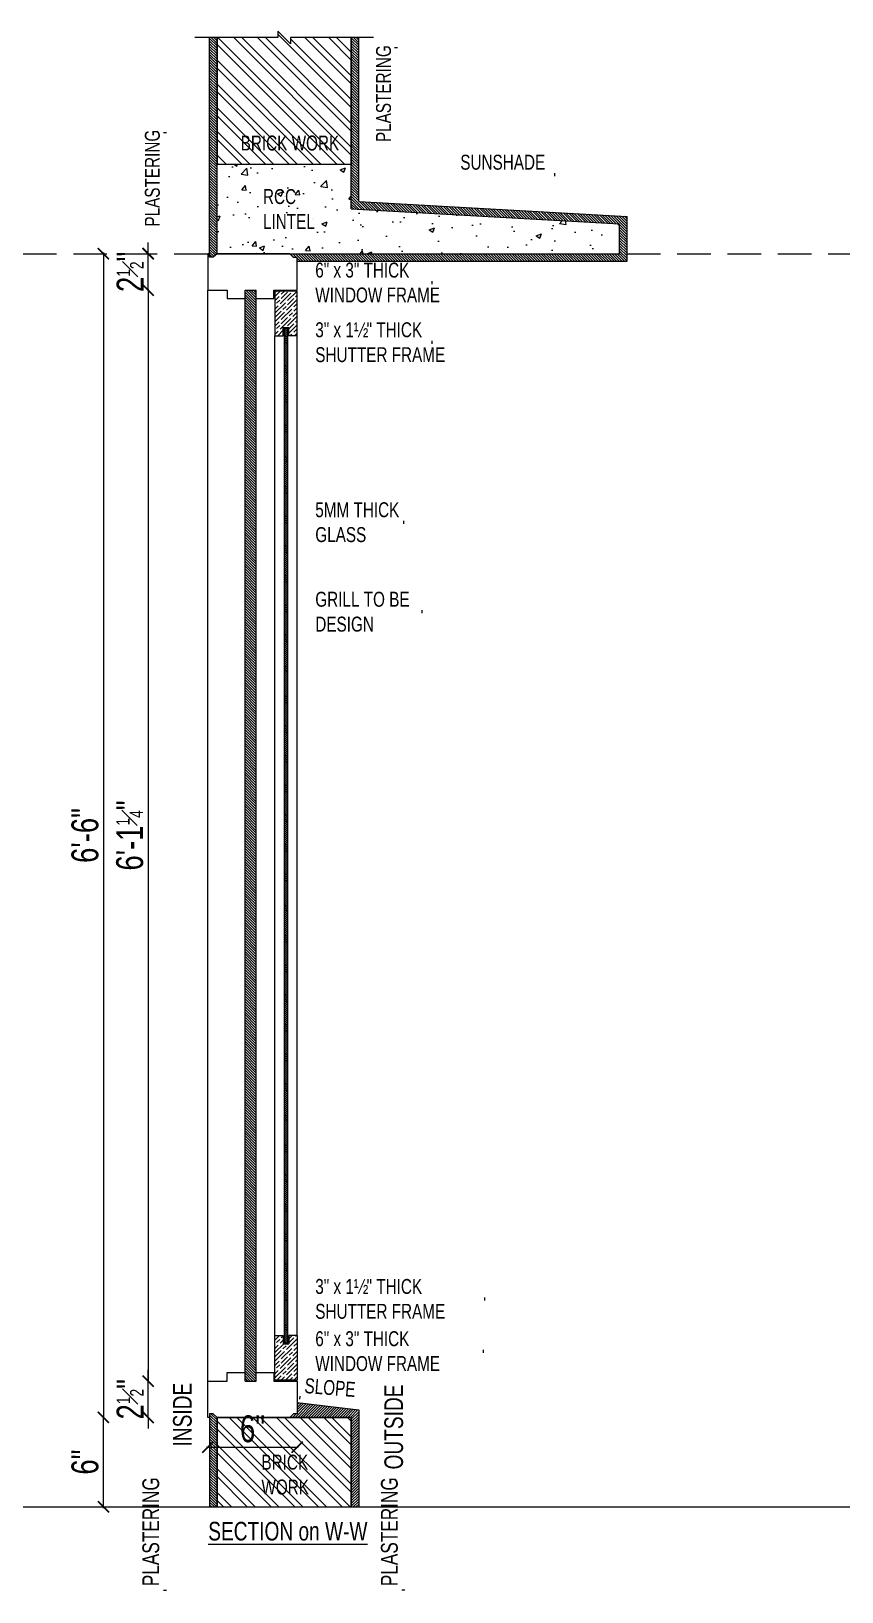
# Model space of a CAD drawing. Header units: inches. Extents: x 3365147 to 3374664, y 1380917 to 1384908.
# Drawn here: x 3372683.1 to 3372737.5, y 1381414.8 to 1381519.4 of the extents above; entities that cross this region are included whole.
import ezdxf

# ---------------------------------------------------------------- set-up
doc = ezdxf.new("R2010")
doc.units = ezdxf.units.IN
doc.header["$LTSCALE"] = 18
doc.header["$MEASUREMENT"] = 0
doc.header["$PDSIZE"] = -1
doc.linetypes.add('CONTINOUS', pattern=[0])
doc.linetypes.add('HIDDEN2', pattern=[0.1875, 0.125, -0.0625])
for name, color, linetype, lineweight in [('CONCRETE-00_BC', 46, 'Continuous', 25), ('CONCRETE-HATCH_BC', 43, 'Continuous', 5), ('DIM-03_BC', 1, 'Continuous', 9), ('FLOOR FINISHED LEVEL_BC', 1, 'Continuous', 20), ('GLASS-00_BC', 140, 'Continuous', 18), ('GLASS-HATCH_BC', 141, 'Continuous', 5), ('GRILL-00_BC', 150, 'CONTINOUS', 18), ('GRILL-HATCH_BC', 252, 'CONTINOUS', 5), ('LINTEL-00_BC', 41, 'HIDDEN2', 13), ('PLASTERING BAND HATCH_BC', 252, 'Continuous', 5), ('PLASTERING BAND-00_BC', 1, 'Continuous', 15), ('TEXT ARROW_BC', 4, 'Continuous', 13), ('TEXT-HEADING_BC', 2, 'Continuous', 25), ('TEXT_BC', 3, 'CONTINOUS', 18), ('TITLE TEXT-01_BC', 1, 'Continuous', 20), ('WALL-00_BC', 7, 'Continuous', 30), ('WALL-9 inch BRICK HATCH_BC', 22, 'Continuous', 0), ('WALL-ZIGZAG LINE_BC', 3, 'Continuous', 13), ('WINDOWS-00_BC', 30, 'Continuous', 18), ('WINDOWS-SHUTTER_BC', 40, 'Continuous', 9), ('WINDOWS-THIN_BC', 252, 'Continuous', 5)]:
    doc.layers.add(name, color=color, linetype=linetype, lineweight=lineweight)
doc.styles.add('BC-TEXT_GENERAL', font='swisscl.ttf')
doc.styles.add('BC_ROOM _DIM', font='swisscl.ttf')
doc.dimstyles.new('BC-RD2', dxfattribs={"dimscale": 0.8, "dimtxt": 6, "dimasz": 2.5, "dimexe": 4.5, "dimexo": 0, "dimgap": 1, "dimtad": 1, "dimdec": 4, "dimzin": 3, "dimdsep": 46, "dimlunit": 4, "dimtxsty": 'BC_ROOM _DIM', "dimblk": 'ARCHTICK', "dimcen": 0.0625, "dimdle": 0.25, "dimse1": 1, "dimse2": 1, "dimclrd": 8, "dimclre": 4, "dimclrt": 256, "dimadec": 0, "dimazin": 0, "dimtfac": 0.5, "dimtdec": 4, "dimtix": 1, "dimtofl": 0, "dimtmove": 2, "dimatfit": 2, "dimfxl": 0, "dimfrac": 1, "dimtolj": 1, "dimtzin": 1, "dimarcsym": 0})

# ---------------------------------------------------------------- blocks, each defined once
blk = doc.blocks.new('ARCHTICK')
at = {"color": 0, "const_width": 0.15}
blk.add_lwpolyline([(-0.5, -0.5), (0.5, 0.5)], dxfattribs=at)
blk = doc.blocks.new('*D1667')
at = {"layer": 'Defpoints', "color": 0, "transparency": 16777216}
for p in [(3372694.99, 1381426.46), (3372700.99, 1381426.71), (3372700.99, 1381424.46)]:
    blk.add_point(p, dxfattribs=at)
at = {"layer": 'DIM-03_BC', "color": 254, "lineweight": -2, "transparency": 16777216}
blk.add_line((3372694.91, 1381424.46), (3372701.06, 1381424.46), dxfattribs=at)
at = {"layer": 'DIM-03_BC', "color": 254, "lineweight": -2, "transparency": 16777216, "xscale": 0.75, "yscale": 0.75, "zscale": 0.75, "rotation": 180}
blk.add_blockref('ARCHTICK', (3372694.99, 1381424.46), dxfattribs=at)
at = {"layer": 'DIM-03_BC', "color": 254, "lineweight": -2, "transparency": 16777216, "xscale": 0.75, "yscale": 0.75, "zscale": 0.75}
blk.add_blockref('ARCHTICK', (3372700.99, 1381424.46), dxfattribs=at)
at = {"layer": 'DIM-03_BC', "transparency": 16777216, "insert": (3372697.99, 1381425.68), "char_height": 1.8, "attachment_point": 5, "style": 'BC_ROOM _DIM'}
blk.add_mtext('\\A1;6"', dxfattribs=at)
blk = doc.blocks.new('_ArchTick')
at = {"color": 0, "linetype": 'ByBlock', "const_width": 0.15}
blk.add_lwpolyline([(-0.5, -0.5), (0.5, 0.5)], dxfattribs=at)
blk = doc.blocks.new('*D1668')
at = {"layer": 'Defpoints', "color": 0, "transparency": 16777216}
for p in [(3372694.99, 1381504.46), (3372687.99, 1381426.46), (3372694.99, 1381426.46)]:
    blk.add_point(p, dxfattribs=at)
at = {"layer": 'DIM-03_BC', "color": 254, "lineweight": -2, "transparency": 16777216}
blk.add_line((3372687.99, 1381504.53), (3372687.99, 1381426.38), dxfattribs=at)
at = {"layer": 'DIM-03_BC', "color": 254, "lineweight": -2, "transparency": 16777216, "xscale": 0.75, "yscale": 0.75, "zscale": 0.75}
for p, rotation in [((3372687.99, 1381504.46), 90), ((3372687.99, 1381426.46), 270)]:
    blk.add_blockref('ARCHTICK', p, dxfattribs=dict(at, rotation=rotation))
at = {"layer": 'DIM-03_BC', "transparency": 16777216, "insert": (3372686.76, 1381465.46), "char_height": 1.8, "attachment_point": 5, "rotation": 90, "style": 'BC_ROOM _DIM'}
blk.add_mtext('\\A1;6\'-6"', dxfattribs=at)
blk = doc.blocks.new('*D1669')
at = {"layer": 'Defpoints', "color": 0, "transparency": 16777216}
for p in [(3372694.99, 1381502.02), (3372690.99, 1381428.89), (3372694.99, 1381428.89)]:
    blk.add_point(p, dxfattribs=at)
at = {"layer": 'DIM-03_BC', "color": 254, "lineweight": -2, "transparency": 16777216}
blk.add_line((3372690.99, 1381502.09), (3372690.99, 1381428.82), dxfattribs=at)
at = {"layer": 'DIM-03_BC', "color": 254, "lineweight": -2, "transparency": 16777216, "xscale": 0.75, "yscale": 0.75, "zscale": 0.75}
for p, rotation in [((3372690.99, 1381502.02), 90), ((3372690.99, 1381428.89), 270)]:
    blk.add_blockref('ARCHTICK', p, dxfattribs=dict(at, rotation=rotation))
at = {"layer": 'DIM-03_BC', "transparency": 16777216, "insert": (3372689.76, 1381465.46), "char_height": 1.8, "attachment_point": 5, "rotation": 90, "style": 'BC_ROOM _DIM'}
blk.add_mtext('\\A1;6\'-1{\\H0.5x;\\S1#4;}"', dxfattribs=at)
blk = doc.blocks.new('*D1670')
at = {"layer": 'Defpoints', "color": 0, "transparency": 16777216}
for p in [(3372690.99, 1381504.46), (3372694.99, 1381504.46), (3372694.99, 1381502.02)]:
    blk.add_point(p, dxfattribs=at)
at = {"layer": 'DIM-03_BC', "color": 254, "lineweight": -2, "transparency": 16777216}
for p, q in [((3372690.99, 1381504.46), (3372690.99, 1381505.21)), ((3372690.99, 1381502.02), (3372690.99, 1381504.46)), ((3372690.99, 1381502.02), (3372690.99, 1381501.27))]:
    blk.add_line(p, q, dxfattribs=at)
at = {"layer": 'DIM-03_BC', "color": 254, "lineweight": -2, "transparency": 16777216, "xscale": 0.75, "yscale": 0.75, "zscale": 0.75}
for p, rotation in [((3372690.99, 1381504.46), 270), ((3372690.99, 1381502.02), 90)]:
    blk.add_blockref('ARCHTICK', p, dxfattribs=dict(at, rotation=rotation))
at = {"layer": 'DIM-03_BC', "transparency": 16777216, "insert": (3372689.78, 1381503.24), "char_height": 1.8, "attachment_point": 5, "rotation": 90, "style": 'BC_ROOM _DIM'}
blk.add_mtext('\\A1;2{\\H0.5x;\\S1#2;}"', dxfattribs=at)
blk = doc.blocks.new('*D1671')
at = {"layer": 'Defpoints', "color": 0, "transparency": 16777216}
for p in [(3372690.99, 1381428.89), (3372694.99, 1381428.89), (3372694.99, 1381426.46)]:
    blk.add_point(p, dxfattribs=at)
at = {"layer": 'DIM-03_BC', "color": 254, "lineweight": -2, "transparency": 16777216}
for p, q in [((3372690.99, 1381428.89), (3372690.99, 1381429.64)), ((3372690.99, 1381426.46), (3372690.99, 1381428.89)), ((3372690.99, 1381426.46), (3372690.99, 1381425.71))]:
    blk.add_line(p, q, dxfattribs=at)
at = {"layer": 'DIM-03_BC', "color": 254, "lineweight": -2, "transparency": 16777216, "xscale": 0.75, "yscale": 0.75, "zscale": 0.75}
for p, rotation in [((3372690.99, 1381428.89), 270), ((3372690.99, 1381426.46), 90)]:
    blk.add_blockref('ARCHTICK', p, dxfattribs=dict(at, rotation=rotation))
at = {"layer": 'DIM-03_BC', "transparency": 16777216, "insert": (3372689.78, 1381427.67), "char_height": 1.8, "attachment_point": 5, "rotation": 90, "style": 'BC_ROOM _DIM'}
blk.add_mtext('\\A1;2{\\H0.5x;\\S1#2;}"', dxfattribs=at)
blk = doc.blocks.new('*D1672')
at = {"layer": 'Defpoints', "color": 0, "transparency": 16777216}
for p in [(3372687.99, 1381426.46), (3372694.99, 1381426.46), (3372694.99, 1381420.46)]:
    blk.add_point(p, dxfattribs=at)
at = {"layer": 'DIM-03_BC', "color": 254, "lineweight": -2, "transparency": 16777216}
blk.add_line((3372687.99, 1381420.38), (3372687.99, 1381426.53), dxfattribs=at)
at = {"layer": 'DIM-03_BC', "color": 254, "lineweight": -2, "transparency": 16777216, "xscale": 0.75, "yscale": 0.75, "zscale": 0.75}
for p, rotation in [((3372687.99, 1381426.46), 90), ((3372687.99, 1381420.46), 270)]:
    blk.add_blockref('ARCHTICK', p, dxfattribs=dict(at, rotation=rotation))
at = {"layer": 'DIM-03_BC', "transparency": 16777216, "insert": (3372686.76, 1381423.46), "char_height": 1.8, "attachment_point": 5, "rotation": 90, "style": 'BC_ROOM _DIM'}
blk.add_mtext('\\A1;6"', dxfattribs=at)

msp = doc.modelspace()

# ---------------------------------------------------------------- hatches: boundary and pattern name
at = {"layer": 'CONCRETE-HATCH_BC', "transparency": 33554687}
h = msp.add_hatch(dxfattribs=at)
h.set_pattern_fill('AR-CONC', color=256, scale=0.5)
h.set_pattern_definition([(50, (3396746.28, 1389680.3642), (3.5863009, -0.31376067), [0.375, -4.125]), (355, (3396746.28, 1389680.3642), (-0.69375667, 3.76096067), [0.3, -3.3]), (100.451444, (3396746.5788, 1389680.338), (2.89254423, 3.44719995), [0.31870096, -3.50571056]), (46.1842, (3396746.28, 1389681.364), (5.33620665, -0.8275964), [0.5625, -6.1875]), (96.635635, (3396746.7246, 1389681.295), (4.6733097, 4.870593), [0.4780517, -5.2585688]), (351.184164, (3396746.28, 1389681.364), (4.6733097, 4.870593), [0.45, -4.95]), (21, (3396746.78, 1389681.1142), (2.98453526, -2.01309445), [0.375, -4.125]), (326, (3396746.78, 1389681.1142), (1.21657666, 3.6257502), [0.3, -3.3]), (71.451445, (3396747.0287, 1389680.9464), (4.2011119, 1.61265576), [0.31870095, -3.50571056]), (37.5, (3396746.28, 1389680.3642), (0.060799277, 1.66446927), [0, -3.26, 0, -3.35, 0, -3.3125]), (7.5, (3396746.28, 1389680.3642), (1.31534769, 1.97205856), [0, -1.91, 0, -3.185, 0, -1.2625]), (327.5, (3396745.165, 1389680.3642), (2.66911218, -0.11277436), [0, -1.25, 0, -3.9, 0, -5.175]), (317.5, (3396744.665, 1389680.3642), (2.91593085, 0.50052491), [0, -1.625, 0, -2.59, 0, -3.675])])
h.paths.add_polyline_path([(3372704.61104, 1381510.4553), (3372695.61104, 1381510.4553), (3372695.61104, 1381504.4553), (3372722.61104, 1381504.4553), (3372722.61104, 1381506.4553), (3372704.61104, 1381507.4553)])
at = {"layer": 'GLASS-HATCH_BC', "transparency": 33554687}
h = msp.add_hatch(dxfattribs=at)
h.set_pattern_fill('ANSI31', color=256, scale=0.75, angle=-90)
h.set_pattern_definition([(315, (3476802.37853, 1140061.75498), (0.066291260736, 0.066291260736), [])])
h.paths.add_polyline_path([(3372700.36104, 1381499.4553), (3372700.11104, 1381499.4553), (3372700.11104, 1381431.4553), (3372700.36104, 1381431.4553)])
at = {"layer": 'GRILL-HATCH_BC', "transparency": 33554687}
h = msp.add_hatch(dxfattribs=at)
h.set_pattern_fill('ANSI31', color=256, angle=-90)
h.set_pattern_definition([(315, (3476801.94103, 1140053.25498), (0.08838834765, 0.08838834765), [])])
h.paths.add_polyline_path([(3372698.23604, 1381428.8928), (3372698.23604, 1381502.0178), (3372697.48604, 1381502.0178), (3372697.48604, 1381428.8928)])
at = {"layer": 'PLASTERING BAND HATCH_BC', "transparency": 33554687}
h = msp.add_hatch(dxfattribs=at)
h.set_pattern_fill('ANSI31', color=256, angle=-90)
h.set_pattern_definition([(315, (3372695.38088, 1381508.18031), (0.08838835, 0.08838835), [])])
h.paths.add_polyline_path([(3372705.11104, 1381518.94934), (3372704.61104, 1381518.94934), (3372704.61104, 1381507.4553), (3372722.61104, 1381506.4553), (3372722.61104, 1381504.4553), (3372700.48604, 1381504.4553), (3372700.73604, 1381504.2053), (3372700.98604, 1381504.2053), (3372700.98604, 1381503.9553), (3372723.11104, 1381503.9553), (3372723.11104, 1381506.9553), (3372705.11104, 1381507.9553)])
h.paths.add_polyline_path([(3372695.61104, 1381518.94934), (3372695.11104, 1381518.94934), (3372695.11104, 1381504.4553), (3372695.11104, 1381504.2153), (3372695.36104, 1381504.2153), (3372695.61104, 1381504.4553)])
h = msp.add_hatch(dxfattribs=at)
h.set_pattern_fill('ANSI31', color=256)
h.set_pattern_definition([(45, (3375897.79965, 1380289.90833), (-0.0883883476, 0.0883883476), [])])
h.paths.add_polyline_path([(3372704.61104, 1381420.4553), (3372705.11104, 1381420.4553), (3372705.11104, 1381426.9553), (3372700.98604, 1381427.4553), (3372700.98604, 1381426.7053), (3372700.73604, 1381426.7053), (3372700.48604, 1381426.4553), (3372704.61104, 1381426.4553)])
h = msp.add_hatch(dxfattribs=at)
h.set_pattern_fill('ANSI31', color=256, angle=-90)
h.set_pattern_definition([(315, (3375897.79965, 1380289.90833), (0.0883883476, 0.0883883476), [])])
h.paths.add_polyline_path([(3372695.11104, 1381420.4553), (3372695.61104, 1381420.4553), (3372695.61104, 1381426.4553), (3372695.36104, 1381426.6953), (3372695.11104, 1381426.6953)])
at = {"layer": 'WALL-9 inch BRICK HATCH_BC', "transparency": 33554687}
h = msp.add_hatch(dxfattribs=at)
h.set_pattern_fill('ANSI32', color=256, scale=3, angle=-90)
h.set_pattern_definition([(315, (3369845.0315, 1380705.539), (0.79549513, 0.79549513), []), (315, (3369845.0315, 1380705.0086), (0.79549513, 0.79549513), [])])
h.paths.add_polyline_path([(3372695.61104, 1381510.4553), (3372704.61104, 1381510.4553), (3372704.61104, 1381518.94934), (3372700.53292, 1381518.94934), (3372700.53292, 1381518.52747), (3372699.68917, 1381519.37122), (3372699.68917, 1381518.94934), (3372695.61104, 1381518.94934)])
h = msp.add_hatch(dxfattribs=at)
h.set_pattern_fill('ANSI32', color=256, scale=3, angle=-90)
h.set_pattern_definition([(315, (3366642.8429, 1381842.0859), (0.79549513, 0.79549513), []), (315, (3366642.8429, 1381841.5556), (0.79549513, 0.79549513), [])])
h.paths.add_polyline_path([(3372695.61104, 1381420.4553), (3372704.61104, 1381420.4553), (3372704.61104, 1381426.4553), (3372695.61104, 1381426.4553)])
at = {"layer": 'WINDOWS-THIN_BC', "transparency": 33554687}
h = msp.add_hatch(dxfattribs=at)
h.set_pattern_fill('GOST_WOOD', color=256, scale=0.1, angle=-45)
h.set_pattern_definition([(45, (3476802.441, 1140075.1205), (0.4242640687, -0.4242640687), [1, -0.2]), (45, (3476802.441, 1140074.83766), (0.4242640687, -0.4242640687), [0.6, -0.15, 0.3, -0.15]), (45, (3476802.3703, 1140074.4841), (0.4242640687, -0.4242640687), [1, -0.2])])
h.paths.add_polyline_path([(3372699.48604, 1381501.9553), (3372699.48604, 1381498.9553), (3372700.04854, 1381498.9553), (3372700.04854, 1381499.5178), (3372700.42354, 1381499.5178), (3372700.42354, 1381498.9553), (3372700.98604, 1381498.9553), (3372700.98604, 1381501.9553)])
h = msp.add_hatch(dxfattribs=at)
h.set_pattern_fill('GOST_WOOD', color=256, scale=0.1, angle=-45)
h.set_pattern_definition([(45, (3476802.441, 1140003.755), (0.4242640687, -0.4242640687), [1, -0.2]), (45, (3476802.441, 1140003.47213), (0.4242640687, -0.4242640687), [0.6, -0.15, 0.3, -0.15]), (45, (3476802.3703, 1140003.1186), (0.4242640687, -0.4242640687), [1, -0.2])])
h.paths.add_polyline_path([(3372699.48604, 1381428.9553), (3372699.48604, 1381431.9553), (3372700.04854, 1381431.9553), (3372700.04854, 1381431.3928), (3372700.42354, 1381431.3928), (3372700.42354, 1381431.9553), (3372700.98604, 1381431.9553), (3372700.98604, 1381428.9553)])

# ---------------------------------------------------------------- linework, layer by layer
at = {"layer": 'CONCRETE-00_BC', "transparency": 33554687}
for p, q in [((3372695.61104, 1381504.4553), (3372695.61104, 1381510.4553)), ((3372695.61104, 1381510.4553), (3372704.61104, 1381510.4553)), ((3372704.61104, 1381507.4553), (3372704.61104, 1381510.4553))]:
    msp.add_line(p, q, dxfattribs=at)
at = {"layer": 'CONCRETE-00_BC'}
for p, q in [((3372704.61104, 1381507.4553), (3372722.61104, 1381506.4553)), ((3372722.61104, 1381504.4553), (3372722.61104, 1381506.4553)), ((3372695.61104, 1381504.4553), (3372722.61104, 1381504.4553))]:
    msp.add_line(p, q, dxfattribs=at)
at = {"layer": 'FLOOR FINISHED LEVEL_BC', "transparency": 33554687}
msp.add_line((3372405.85388, 1381420.4553), (3373535.0443, 1381420.4553), dxfattribs=at)
at = {"layer": 'GLASS-00_BC', "transparency": 33554687}
msp.add_lwpolyline([(3372700.11104, 1381499.4553), (3372700.11104, 1381431.4553), (3372700.36104, 1381431.4553), (3372700.36104, 1381499.4553)], close=True, dxfattribs=at)
at = {"layer": 'GRILL-00_BC', "transparency": 33554687}
for p, q in [((3372697.48604, 1381428.8928), (3372697.48604, 1381502.0178)), ((3372697.48604, 1381502.0178), (3372698.23604, 1381502.0178)), ((3372698.23604, 1381428.8928), (3372698.23604, 1381502.0178)), ((3372697.48604, 1381428.8928), (3372698.23604, 1381428.8928))]:
    msp.add_line(p, q, dxfattribs=at)
at = {"layer": 'LINTEL-00_BC', "transparency": 33554687}
msp.add_line((3372405.85388, 1381504.4553), (3373535.04429, 1381504.4553), dxfattribs=at)
at = {"layer": 'PLASTERING BAND-00_BC', "transparency": 33554687}
for p, q in [((3372695.11104, 1381504.4553), (3372695.11104, 1381518.94934)), ((3372705.11104, 1381507.9553), (3372705.11104, 1381518.94934)), ((3372705.11104, 1381507.9553), (3372723.11104, 1381506.9553)), ((3372723.11104, 1381503.9553), (3372723.11104, 1381506.9553)), ((3372700.98604, 1381503.9553), (3372723.11104, 1381503.9553)), ((3372700.98604, 1381427.4553), (3372705.11104, 1381426.9553)), ((3372705.11104, 1381426.9553), (3372705.11104, 1381420.4553)), ((3372695.11104, 1381426.4553), (3372695.11104, 1381420.4553))]:
    msp.add_line(p, q, dxfattribs=at)
at = {"layer": 'TEXT ARROW_BC', "transparency": 33554687}
for p, q in [((3372707.71464, 1381518.25498), (3372707.51464, 1381518.25498)), ((3372692.01104, 1381512.59013), (3372692.21104, 1381512.59013)), ((3372718.24028, 1381509.84924), (3372718.24028, 1381509.64924)), ((3372710.01336, 1381502.6178), (3372710.01336, 1381502.4178)), ((3372710.01336, 1381498.6178), (3372710.01336, 1381498.4178)), ((3372708.11483, 1381486.5553), (3372708.11483, 1381486.3553)), ((3372709.33608, 1381480.5553), (3372709.33608, 1381480.3553)), ((3372713.56719, 1381434.2928), (3372713.56719, 1381434.4928)), ((3372713.48944, 1381430.7928), (3372713.48944, 1381430.9928)), ((3372701.15373, 1381427.87876), (3372701.13746, 1381427.67942)), ((3372692.01104, 1381414.86689), (3372692.21104, 1381414.86689)), ((3372708.21104, 1381414.86689), (3372708.01104, 1381414.86689))]:
    msp.add_line(p, q, dxfattribs=at)
for points in [[(3372704.61464, 1381511.66776, 0, 0.2, 0), (3372705.31464, 1381511.66776, 0, 0, 0), (3372707.61464, 1381511.66776, 0, 0, 0), (3372707.61464, 1381518.25498, 0, 0, 0)], [(3372695.11104, 1381506.00291, 0, 0.2, 0), (3372694.41104, 1381506.00291, 0, 0, 0), (3372692.11104, 1381506.00291, 0, 0, 0), (3372692.11104, 1381512.59013, 0, 0, 0)], [(3372711.65307, 1381506.74924, 0, 0.2, 0), (3372711.65307, 1381507.44924, 0, 0, 0), (3372711.65307, 1381509.74924, 0, 0, 0), (3372718.24028, 1381509.74924, 0, 0, 0)], [(3372700.98604, 1381502.5178, 0, 0.2, 0), (3372701.68604, 1381502.5178, 0, 0, 0), (3372710.01336, 1381502.5178, 0, 0, 0)], [(3372700.98604, 1381500.6183, 0, 0.2, 0), (3372701.33604, 1381500.01208, 0, 0, 0), (3372702.19877, 1381498.5178, 0, 0, 0), (3372710.01336, 1381498.5178, 0, 0, 0)], [(3372700.42354, 1381486.4553, 0, 0.2, 0), (3372701.12354, 1381486.4553, 0, 0, 0), (3372708.11483, 1381486.4553, 0, 0, 0)], [(3372697.21641, 1381480.4553, 0, 0.2, 0), (3372697.91641, 1381480.4553, 0, 0, 0), (3372709.33608, 1381480.4553, 0, 0, 0)], [(3372700.98604, 1381431.06087, 0, 0.2, 0), (3372701.22546, 1381431.71865, 0, 0, 0), (3372702.19877, 1381434.3928, 0, 0, 0), (3372713.56719, 1381434.3928, 0, 0, 0)], [(3372700.98604, 1381428.2921, 0, 0.2, 0), (3372701.28188, 1381428.92652, 0, 0, 0), (3372702.19877, 1381430.8928, 0, 0, 0), (3372713.48944, 1381430.8928, 0, 0, 0)], [(3372705.51569, 1381427.42234, 0, 0.2, 0), (3372704.81801, 1381427.4793, 0, 0, 0), (3372701.14559, 1381427.77909, 0, 0, 0)], [(3372695.11104, 1381421.4541, 0, 0.2, 0), (3372694.41104, 1381421.4541, 0, 0, 0), (3372692.11104, 1381421.4541, 0, 0, 0), (3372692.11104, 1381414.86689, 0, 0, 0)], [(3372705.11104, 1381421.4541, 0, 0.2, 0), (3372705.81104, 1381421.4541, 0, 0, 0), (3372708.11104, 1381421.4541, 0, 0, 0), (3372708.11104, 1381414.86689, 0, 0, 0)]]:
    msp.add_lwpolyline(points, format="xyseb", dxfattribs=at)
at = {"layer": 'WALL-00_BC', "transparency": 33554687}
for p, q in [((3372695.61104, 1381510.4553), (3372695.61104, 1381518.94934)), ((3372704.61104, 1381510.4553), (3372704.61104, 1381518.94934)), ((3372695.61104, 1381426.4553), (3372704.61104, 1381426.4553)), ((3372695.61104, 1381426.4553), (3372695.61104, 1381420.4553)), ((3372704.61104, 1381426.4553), (3372704.61104, 1381420.4553))]:
    msp.add_line(p, q, dxfattribs=at)
at = {"layer": 'WALL-ZIGZAG LINE_BC', "transparency": 33554687}
msp.add_lwpolyline([(3372706.11104, 1381518.94934), (3372700.53292, 1381518.94934), (3372700.53292, 1381518.52747), (3372699.68917, 1381519.37122), (3372699.68917, 1381518.94934), (3372694.11104, 1381518.94934)], dxfattribs=at)
at = {"layer": 'WINDOWS-00_BC', "transparency": 33554687}
for points in [[(3372698.23604, 1381501.4553), (3372699.42354, 1381501.4553), (3372699.42354, 1381502.0178), (3372700.98604, 1381502.0178), (3372700.98604, 1381504.2053), (3372700.73604, 1381504.2053), (3372700.48604, 1381504.4553), (3372695.61104, 1381504.4553), (3372695.36104, 1381504.2153), (3372695.11104, 1381504.2153), (3372695.11104, 1381504.4553), (3372694.98604, 1381504.4553), (3372694.98604, 1381504.4553), (3372694.98604, 1381504.4553), (3372694.98604, 1381502.0178), (3372696.29854, 1381502.0178), (3372696.29854, 1381501.4553), (3372697.48604, 1381501.4553)], [(3372698.23604, 1381429.4553), (3372699.42354, 1381429.4553), (3372699.42354, 1381428.8928), (3372700.98604, 1381428.8928), (3372700.98604, 1381426.7053), (3372700.73604, 1381426.7053), (3372700.48604, 1381426.4553), (3372695.61104, 1381426.4553), (3372695.36104, 1381426.6953), (3372695.11104, 1381426.6953), (3372695.11104, 1381426.4553), (3372694.98604, 1381426.4553), (3372694.98604, 1381426.4553), (3372694.98604, 1381426.4553), (3372694.98604, 1381428.8928), (3372696.29854, 1381428.8928), (3372696.29854, 1381429.4553), (3372697.48604, 1381429.4553)]]:
    msp.add_lwpolyline(points, dxfattribs=at)
at = {"layer": 'WINDOWS-SHUTTER_BC', "transparency": 33554687}
for p, q in [((3372700.98604, 1381501.9553), (3372699.48604, 1381501.9553)), ((3372699.48604, 1381501.9553), (3372699.48604, 1381498.9553)), ((3372700.98604, 1381498.9553), (3372700.98604, 1381501.9553)), ((3372700.04854, 1381498.9553), (3372700.04854, 1381499.5178)), ((3372700.04854, 1381499.5178), (3372700.42354, 1381499.5178)), ((3372699.48604, 1381498.9553), (3372700.04854, 1381498.9553)), ((3372699.48604, 1381428.9553), (3372699.48604, 1381431.9553)), ((3372699.48604, 1381431.9553), (3372700.04854, 1381431.9553)), ((3372700.04854, 1381431.9553), (3372700.04854, 1381431.3928)), ((3372700.04854, 1381431.3928), (3372700.42354, 1381431.3928)), ((3372700.98604, 1381431.9553), (3372700.98604, 1381428.9553)), ((3372700.98604, 1381428.9553), (3372699.48604, 1381428.9553))]:
    msp.add_line(p, q, dxfattribs=at)
for points in [[(3372700.98604, 1381498.9553), (3372700.42354, 1381498.9553), (3372700.42354, 1381499.5178)], [(3372700.98604, 1381431.9553), (3372700.42354, 1381431.9553), (3372700.42354, 1381431.3928)]]:
    msp.add_lwpolyline(points, dxfattribs=at)
at = {"layer": 'WINDOWS-THIN_BC', "transparency": 33554687}
for p, q in [((3372694.98604, 1381428.8928), (3372694.98604, 1381502.0178)), ((3372699.48604, 1381431.9553), (3372699.48604, 1381498.9553)), ((3372700.98604, 1381431.9553), (3372700.98604, 1381498.9553))]:
    msp.add_line(p, q, dxfattribs=at)

# ---------------------------------------------------------------- texts
at = {"layer": 'TEXT-HEADING_BC', "transparency": 33554687, "char_height": 1.25, "attachment_point": 2, "rotation": 90, "style": 'BC-TEXT_GENERAL'}
for s, insert in [('INSIDE', (3372692.65911, 1381426.64384)), ('OUTSIDE', (3372706.83259, 1381425.81365))]:
    msp.add_mtext(s, dxfattribs=dict(at, insert=insert))
at = {"layer": 'TEXT_BC', "transparency": 33554687, "attachment_point": 4, "style": 'BC-TEXT_GENERAL'}
for s, insert, char_height, rotation in [('\\A1;PLASTERING\\P ', (3372707.61464, 1381511.9395), 1, 90), ('\\A1;PLASTERING\\P ', (3372692.11104, 1381506.27465), 1, 90), ('\\A1;SLOPE\\P ', (3372701.41888, 1381427.75678), 1, 355.3331416), ('\\A1;PLASTERING\\P ', (3372692.11104, 1381415.14108), 1.125, 90), ('\\A1;PLASTERING\\P ', (3372708.11104, 1381415.14108), 1.125, 90)]:
    msp.add_mtext(s, dxfattribs=dict(at, insert=insert, char_height=char_height, rotation=rotation))
at = {"layer": 'TEXT_BC', "transparency": 33554687, "char_height": 1, "attachment_point": 4, "style": 'BC-TEXT_GENERAL'}
for s, insert in [('\\A1;BRICK WORK', (3372697.1945, 1381511.86947)), ('\\A1;SUNSHADE \\P ', (3372711.92481, 1381509.74924)), ('\\A1;RCC\\PLINTEL', (3372698.68993, 1381507.4553)), ('\\A1;6" x 3" THICK\\PWINDOW FRAME', (3372702.19877, 1381502.5178)), ('\\A1;3" x 1½" THICK\\PSHUTTER FRAME', (3372702.19877, 1381498.5178)), ('\\A1;5MM THICK\\PGLASS', (3372702.19877, 1381486.4553)), ('\\A1;GRILL TO BE \\PDESIGN', (3372702.19877, 1381480.4553)), ('\\A1;3" x 1½" THICK\\PSHUTTER FRAME', (3372702.19877, 1381434.3928)), ('\\A1;6" x 3" THICK\\PWINDOW FRAME', (3372702.19877, 1381430.8928)), ('\\A1;BRICK\\PWORK', (3372698.58719, 1381422.61569))]:
    msp.add_mtext(s, dxfattribs=dict(at, insert=insert))
at = {"layer": 'TITLE TEXT-01_BC', "transparency": 33554687, "insert": (3372700.35876, 1381419.4553), "char_height": 1.25, "attachment_point": 2, "style": 'BC-TEXT_GENERAL'}
msp.add_mtext('{\\LSECTION on W-W}', dxfattribs=at)

# ---------------------------------------------------------------- dimensions: what is measured, and where the dimension line sits
at = {"layer": 'DIM-03_BC', "transparency": 33554687}
for base, p1, p2, angle, picture, middle in [((3372690.98604, 1381504.4553), (3372694.98604, 1381502.0178), (3372694.98604, 1381504.4553), 90, '*D1670', (3372689.7825, 1381503.23655)), ((3372687.98604, 1381426.4553), (3372694.98604, 1381504.4553), (3372694.98604, 1381426.4553), 270, '*D1668', (3372686.76422, 1381465.4553)), ((3372690.9860431878, 1381428.8927982231), (3372694.986043171, 1381502.0177982219), (3372694.986043171, 1381428.8927982219), 270, '*D1669', (3372689.7642214322, 1381465.4552982219)), ((3372690.98604, 1381428.8928), (3372694.98604, 1381426.4553), (3372694.98604, 1381428.8928), 90, '*D1671', (3372689.7825, 1381427.67405)), ((3372687.98604, 1381426.4553), (3372694.98604, 1381420.4553), (3372694.98604, 1381426.4553), 90, '*D1672', (3372686.76422, 1381423.4553))]:
    dim = msp.add_linear_dim(base=base, p1=p1, p2=p2, angle=angle, dimstyle='BC-RD2', override={"dimscale": 0.3, "dimtad": 3, "dimdec": 2, "dimpost": '\\X', "dimclrd": 254, "dimtofl": 1}, dxfattribs=at)
    dim.commit()
    dim.dimension.update_dxf_attribs({"geometry": picture, "text_midpoint": middle})
dim = msp.add_linear_dim(base=(3372700.98604, 1381424.4553), p1=(3372694.98604, 1381426.4553), p2=(3372700.98604, 1381426.7053), dimstyle='BC-RD2', override={"dimscale": 0.3, "dimtad": 3, "dimdec": 2, "dimpost": '\\X', "dimclrd": 254, "dimtofl": 1}, dxfattribs=at)
dim.commit()
dim.dimension.update_dxf_attribs({"geometry": '*D1667', "text_midpoint": (3372697.98604, 1381425.67712)})

doc.saveas('drawing.dxf')
